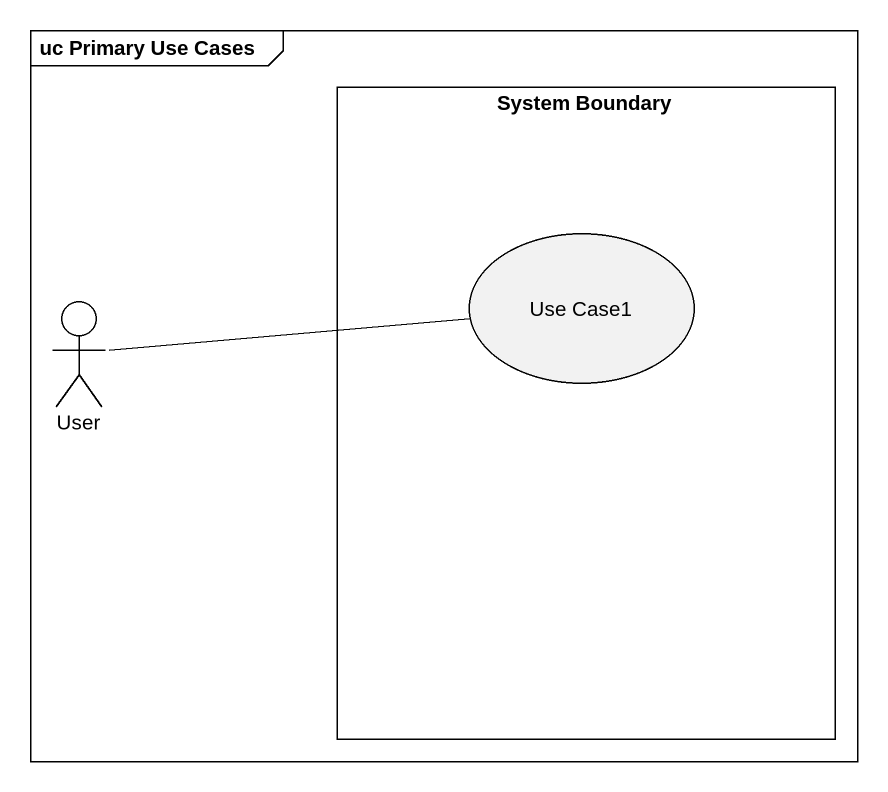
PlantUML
@startuml
mainframe uc Primary Use Cases
rectangle "System Boundary" as System_Boundary {
  usecase "Use Case1" as Use_Case1
}
actor User
User -right- Use_Case1
@enduml
